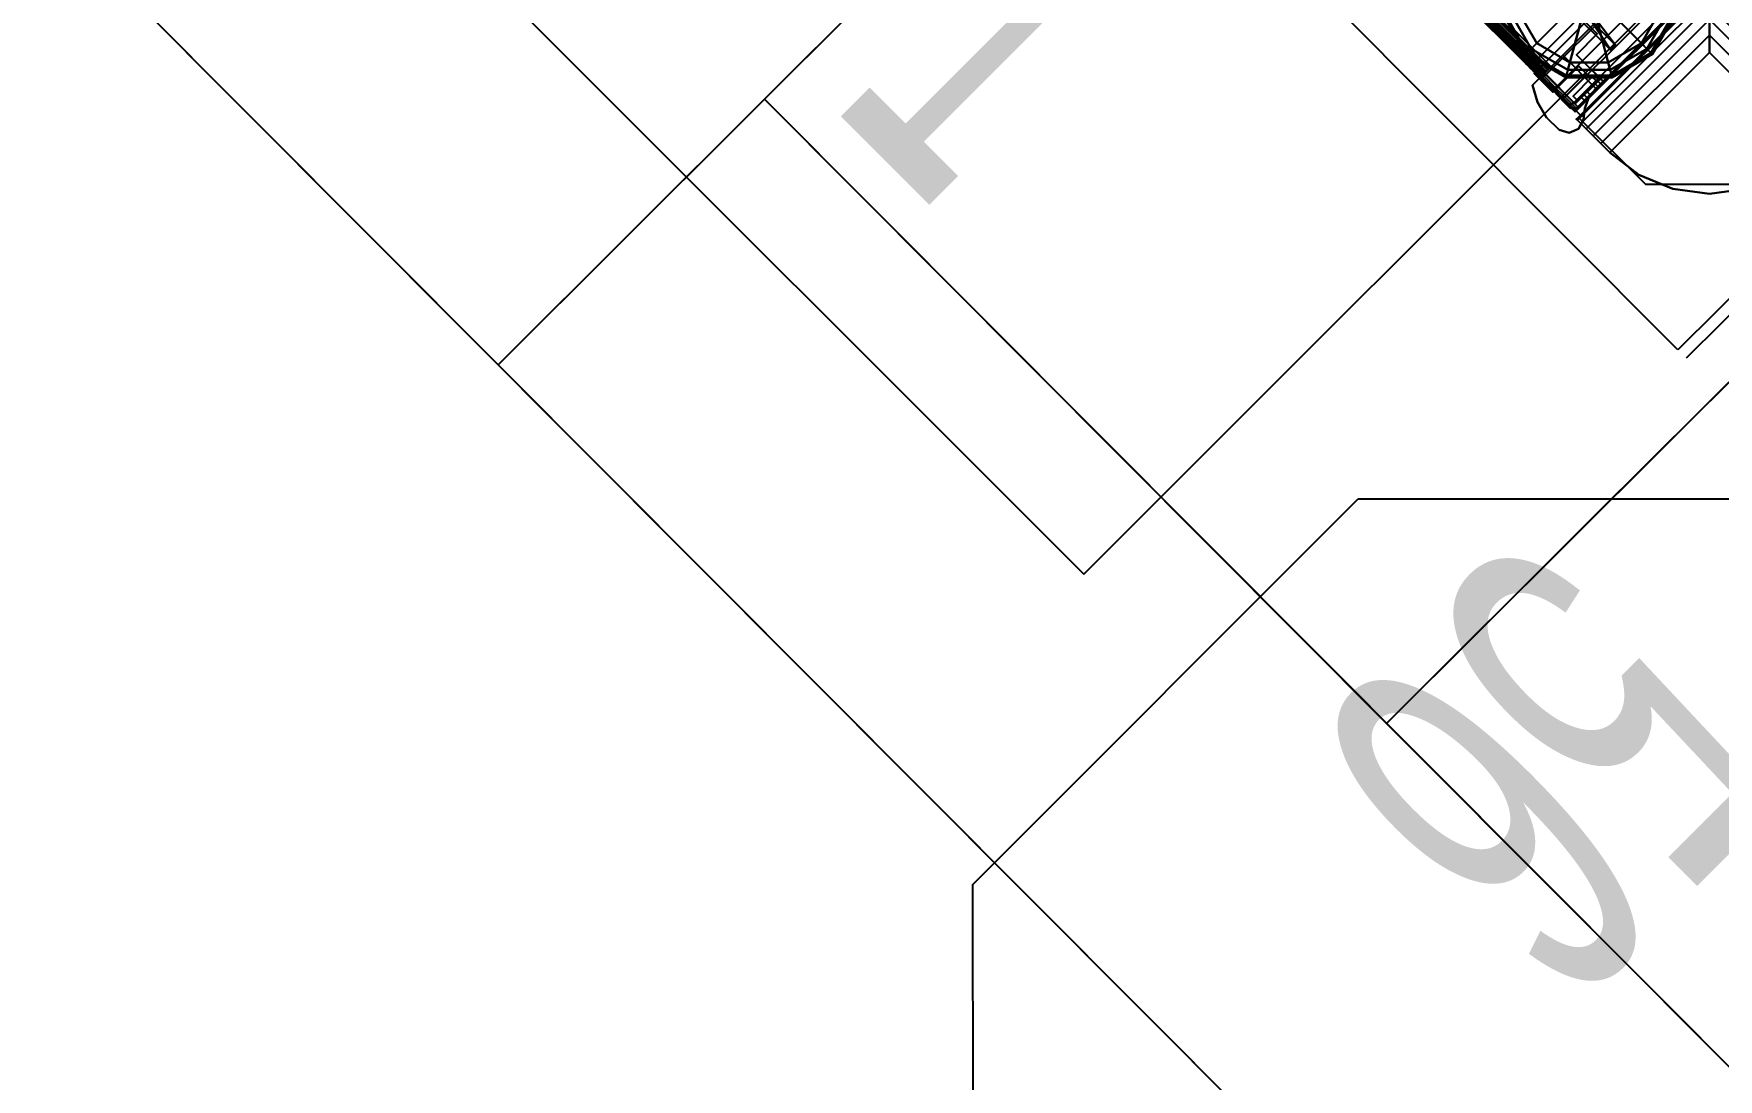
# Model space of a CAD drawing. Extents: x -170 to 1783, y -20 to 1205.
# Drawn here: x -15.57 to 2.36, y 347.12 to 358.24 of the extents above; entities that cross this region are included whole.
import ezdxf

# ---------------------------------------------------------------- set-up
doc = ezdxf.new("R2010")
doc.units = 0
doc.header["$LTSCALE"] = 96
doc.header["$MEASUREMENT"] = 0
for name, color, linetype in [('A-E-COLM_A', 7, 'Continuous'), ('A-FURN-3-PANEL-GLIDE', 7, 'Continuous'), ('A-FURN-3-PANEL-GLIDE-HOUSING', 7, 'Continuous'), ('A-FURN-3-PANEL-RACE', 7, 'Continuous'), ('A-FURN-3-PANEL-SIDE1', 7, 'Continuous'), ('A-FURN-3-PANEL-SIDE2', 7, 'Continuous'), ('A-FURN-3-PANEL-TOPCAP', 7, 'Continuous'), ('A-FURN-3-PANEL-TRIM', 7, 'Continuous'), ('A-FURN-P-PNLS', 7, 'Continuous'), ('A-FURN-P-PNLS-POWR', 7, 'Continuous'), ('A-WALL-BLOW_A', 7, 'Continuous'), ('A-WALL-EXIST_A', 7, 'Continuous'), ('A-WALL-EXT_A', 7, 'Continuous'), ('I-E-WALL_A', 7, 'Continuous'), ('MAIN_ELECTRICAL', 7, 'Continuous'), ('MAIN_PANEL', 7, 'Continuous'), ('MAIN_PANEL_COMP', 7, 'Continuous'), ('SM', 7, 'Continuous'), ('X-BASE-04-EXISTING', 7, 'Continuous'), ('X-BASE-04-EXISTING_A', 7, 'Continuous')]:
    doc.layers.add(name, color=color, linetype=linetype)

# ---------------------------------------------------------------- blocks, each defined once
blk = doc.blocks.new('_BL_0000')
at = {"layer": 'X-BASE-04-EXISTING', "color": 92, "linetype": 'Continuous'}
for p, q in [((-15, 18), (-15, 0)), ((-15, 0), (15, 0)), ((-15, 0), (-15, 0))]:
    blk.add_line(p, q, dxfattribs=at)
blk = doc.blocks.new('EC-EFP-456')
at = {"layer": 'A-FURN-3-PANEL-GLIDE', "color": 20, "linetype": 'Continuous'}
for points in [[(0.08, 1.465, 0.246), (0.061, 1.476, 0.164), (0.409, 1.824, 0.164), (0.42, 1.805, 0.246)], [(0.061, 1.476, 0.164), (0.08, 1.465, 0.082), (0.42, 1.805, 0.082), (0.409, 1.824, 0.164)], [(0.132, 1.435, 0.306), (0.08, 1.465, 0.246), (0.42, 1.805, 0.246), (0.45, 1.753, 0.306)], [(0.08, 1.465, 0.082), (0.132, 1.435, 0.022), (0.45, 1.753, 0.022), (0.42, 1.805, 0.082)], [(0.42, 1.805, 0.246), (0.409, 1.824, 0.164), (0.885, 1.952, 0.164), (0.885, 1.93, 0.246)], [(0.409, 1.824, 0.164), (0.42, 1.805, 0.082), (0.885, 1.93, 0.082), (0.885, 1.952, 0.164)], [(0.45, 1.753, 0.306), (0.42, 1.805, 0.246), (0.885, 1.93, 0.246), (0.885, 1.87, 0.306)], [(0.42, 1.805, 0.082), (0.45, 1.753, 0.022), (0.885, 1.87, 0.022), (0.885, 1.93, 0.082)], [(0.491, 1.682, 0.328), (0.45, 1.753, 0.306), (0.885, 1.87, 0.306), (0.885, 1.788, 0.328)], [(0.45, 1.753, 0.022), (0.491, 1.682), (0.885, 1.788), (0.885, 1.87, 0.022)], [(0.885, 1.93, 0.246), (0.885, 1.952, 0.164), (1.361, 1.824, 0.164), (1.35, 1.805, 0.246)], [(0.885, 1.952, 0.164), (0.885, 1.93, 0.082), (1.35, 1.805, 0.082), (1.361, 1.824, 0.164)], [(0.885, 1.87, 0.306), (0.885, 1.93, 0.246), (1.35, 1.805, 0.246), (1.32, 1.753, 0.306)], [(0.885, 1.93, 0.082), (0.885, 1.87, 0.022), (1.32, 1.753, 0.022), (1.35, 1.805, 0.082)], [(0.885, 1.788, 0.328), (0.885, 1.87, 0.306), (1.32, 1.753, 0.306), (1.279, 1.682, 0.328)], [(0.885, 1.87, 0.022), (0.885, 1.788), (1.279, 1.682), (1.32, 1.753, 0.022)], [(0.203, 1.394, 0.328), (0.132, 1.435, 0.306), (0.45, 1.753, 0.306), (0.491, 1.682, 0.328)], [(0.132, 1.435, 0.022), (0.203, 1.394), (0.491, 1.682), (0.45, 1.753, 0.022)], [(0.71, 1.101, 0.328), (0.203, 1.394, 0.328), (0.491, 1.682, 0.328), (0.784, 1.175, 0.328)], [(0.784, 1.175, 0.328), (0.491, 1.682, 0.328), (0.885, 1.788, 0.328), (0.885, 1.203, 0.328)], [(0.885, 1.203, 0.328), (0.885, 1.788, 0.328), (1.279, 1.682, 0.328), (0.986, 1.175, 0.328)], [(-0.045, 1, 0.246), (-0.067, 1, 0.164), (0.061, 1.476, 0.164), (0.08, 1.465, 0.246)], [(-0.067, 1, 0.164), (-0.045, 1, 0.082), (0.08, 1.465, 0.082), (0.061, 1.476, 0.164)], [(0.015, 1, 0.306), (-0.045, 1, 0.246), (0.08, 1.465, 0.246), (0.132, 1.435, 0.306)], [(-0.045, 1, 0.082), (0.015, 1, 0.022), (0.132, 1.435, 0.022), (0.08, 1.465, 0.082)], [(0.097, 1, 0.328), (0.015, 1, 0.306), (0.132, 1.435, 0.306), (0.203, 1.394, 0.328)], [(0.015, 1, 0.022), (0.097, 1), (0.203, 1.394), (0.132, 1.435, 0.022)], [(0.682, 1, 0.328), (0.097, 1, 0.328), (0.203, 1.394, 0.328), (0.71, 1.101, 0.328)], [(0.08, 0.535, 0.246), (0.061, 0.524, 0.164), (-0.067, 1, 0.164), (-0.045, 1, 0.246)], [(0.061, 0.524, 0.164), (0.08, 0.535, 0.082), (-0.045, 1, 0.082), (-0.067, 1, 0.164)], [(0.132, 0.565, 0.306), (0.08, 0.535, 0.246), (-0.045, 1, 0.246), (0.015, 1, 0.306)], [(0.08, 0.535, 0.082), (0.132, 0.565, 0.022), (0.015, 1, 0.022), (-0.045, 1, 0.082)], [(0.203, 0.606, 0.328), (0.132, 0.565, 0.306), (0.015, 1, 0.306), (0.097, 1, 0.328)], [(0.132, 0.565, 0.022), (0.203, 0.606), (0.097, 1), (0.015, 1, 0.022)], [(0.71, 0.899, 0.328), (0.203, 0.606, 0.328), (0.097, 1, 0.328), (0.682, 1, 0.328)]]:
    blk.add_3dface(points, dxfattribs=at)
at = {"layer": 'A-FURN-3-PANEL-GLIDE', "color": 20, "linetype": 'Continuous', "invisible_edges": 12}
for points in [[(0.885, 1), (0.491, 1.682), (0.203, 1.394)], [(0.885, 1), (0.885, 1.788), (0.491, 1.682)], [(0.885, 1), (1.279, 1.682), (0.885, 1.788)], [(0.885, 1), (0.203, 1.394), (0.097, 1)], [(0.885, 1), (0.097, 1), (0.203, 0.606)]]:
    blk.add_3dface(points, dxfattribs=at)
at = {"layer": 'A-FURN-3-PANEL-GLIDE-HOUSING', "color": 40, "linetype": 'Continuous'}
for points in [[(0.685, 1.2, 2.245), (0.885, 1.283, 3.575), (0.28, 1.283, 3.575), (0.28, 1.283, 3.387)], [(0.28, 1.21, 3.575), (0.28, 1.21, 3.387), (0.28, 1.283, 3.387), (0.28, 1.283, 3.575)], [(0.28, 1.283, 3.387), (0.28, 1.21, 3.387), (0.737, 1.148, 2.245), (0.685, 1.2, 2.245)], [(0.28, 1.21, 3.387), (0.28, 1.21, 3.575), (0.885, 1.21, 3.575), (0.737, 1.148, 2.245)]]:
    blk.add_3dface(points, dxfattribs=at)
at = {"layer": 'A-FURN-3-PANEL-GLIDE-HOUSING', "color": 40, "linetype": 'Continuous', "invisible_edges": 4}
blk.add_3dface([(0.28, 1.21, 3.575), (0.28, 1.283, 3.575), (0.885, 1.283, 3.575), (0.885, 1.21, 3.575)], dxfattribs=at)
at = {"layer": 'A-FURN-3-PANEL-RACE', "color": 40, "linetype": 'Continuous'}
for points, invisible_edges in [([(0.08, 2.013, 3.515), (0.08, 2.013, 0.396), (47.92, 2.013, 0.396), (47.92, 2.013, 3.515)], 8), ([(0.08, 1.858, 3.195), (0.08, 1.858, 1.499), (0.08, 2.013, 0.396), (0.08, 2.013, 3.515)], 10), ([(0.5, 1.575, 0.396), (47.5, 1.575, 0.396), (0.08, 2.013, 0.396), (0.08, 1.575, 0.396)], 3), ([(47.5, 1.575, 0.396), (47.92, 1.575, 0.396), (47.92, 2.013, 0.396), (0.08, 2.013, 0.396)], 8), ([(0.08, 1.818, 1.499), (0.08, 1.575, 0.396), (0.08, 2.013, 0.396), (0.08, 1.858, 1.499)], 5), ([(0.08, 1.575, 3.245), (0.08, 1.858, 3.195), (0.08, 2.013, 3.515), (0.08, 1.575, 3.515)], 2), ([(0.14, 1.575, 3.515), (0.08, 1.575, 3.515), (0.08, 2.013, 3.515), (0.14, 1.953, 3.515)], 4), ([(0.14, 1.953, 3.515), (0.08, 2.013, 3.515), (0.6, 2.013, 3.515), (0.6, 1.953, 3.515)], 1), ([(0.6, 2.013, 4.085), (0.6, 2.013, 3.515), (47.4, 2.013, 3.515), (47.4, 2.013, 4.085)], 2), ([(0.6, 1.953, 3.515), (0.6, 2.013, 3.515), (0.6, 2.013, 4.085), (0.6, 1.953, 4.085)], 4), ([(0.6, 1.949, 4.109), (0.6, 1.953, 4.085), (0.6, 2.013, 4.085), (0.6, 2.007, 4.125)], 10), ([(0.6, 1.94, 4.132), (0.6, 1.949, 4.109), (0.6, 2.007, 4.125), (0.6, 1.992, 4.162)], 10), ([(0.6, 1.925, 4.152), (0.6, 1.94, 4.132), (0.6, 1.992, 4.162), (0.6, 1.967, 4.194)], 10), ([(0.08, 1.614, 1.789), (0.08, 1.575, 1.789), (0.08, 1.575, 0.396), (0.08, 1.818, 1.499)], 4), ([(47.86, 1.953, 0.456), (0.14, 1.953, 0.456), (0.14, 1.953, 3.515), (47.86, 1.953, 3.515)], 4), ([(0.14, 1.953, 0.456), (0.14, 1.858, 1.499), (0.14, 1.858, 3.195), (0.14, 1.953, 3.515)], 5), ([(0.5, 1.575, 0.456), (0.14, 1.575, 0.456), (0.14, 1.953, 0.456), (47.5, 1.575, 0.456)], 12), ([(47.5, 1.575, 0.456), (0.14, 1.953, 0.456), (47.86, 1.953, 0.456), (47.86, 1.575, 0.456)], 1), ([(0.14, 1.575, 0.456), (0.14, 1.818, 1.499), (0.14, 1.858, 1.499), (0.14, 1.953, 0.456)], 5), ([(0.14, 1.858, 3.195), (0.14, 1.575, 3.245), (0.14, 1.575, 3.515), (0.14, 1.953, 3.515)], 8), ([(0.14, 1.575, 1.789), (0.14, 1.614, 1.789), (0.14, 1.818, 1.499), (0.14, 1.575, 0.456)], 4), ([(0.6, 1.905, 4.167), (0.6, 1.925, 4.152), (0.6, 1.967, 4.194), (0.6, 1.935, 4.219)], 10), ([(47.4, 1.953, 3.515), (0.6, 1.953, 3.515), (0.6, 1.953, 4.085), (47.4, 1.953, 4.085)], 1), ([(0.6, 1.882, 4.176), (0.6, 1.905, 4.167), (0.6, 1.935, 4.219), (0.6, 1.898, 4.234)], 10), ([(0.6, 1.858, 4.18), (0.6, 1.882, 4.176), (0.6, 1.898, 4.234), (0.6, 1.858, 4.24)], 2), ([(0.08, 1.575, 0.396), (0.08, 1.575, 1.789), (0.14, 1.575, 1.789), (0.14, 1.575, 0.456)], 8), ([(0.5, 1.575, 0.396), (0.08, 1.575, 0.396), (0.14, 1.575, 0.456), (0.5, 1.575, 0.456)], 2), ([(2.098, 1.263, 0.396), (45.902, 1.263, 0.396), (0.5, 1.575, 0.396), (0.5, 1.263, 0.396)], 3), ([(47.5, 1.263, 0.396), (47.5, 1.575, 0.396), (0.5, 1.575, 0.396), (45.902, 1.263, 0.396)], 6), ([(2.098, 1.263, 0.456), (0.5, 1.263, 0.456), (0.5, 1.575, 0.456), (45.902, 1.263, 0.456)], 12), ([(47.5, 1.263, 0.456), (45.902, 1.263, 0.456), (0.5, 1.575, 0.456), (47.5, 1.575, 0.456)], 6)]:
    blk.add_3dface(points, dxfattribs=dict(at, invisible_edges=invisible_edges))
for points in [[(0.6, 2.007, 4.125), (0.6, 2.013, 4.085), (47.4, 2.013, 4.085), (47.4, 2.007, 4.125)], [(0.6, 1.992, 4.162), (0.6, 2.007, 4.125), (47.4, 2.007, 4.125), (47.4, 1.992, 4.162)], [(0.6, 1.967, 4.194), (0.6, 1.992, 4.162), (47.4, 1.992, 4.162), (47.4, 1.967, 4.194)], [(0.14, 1.858, 1.499), (0.08, 1.858, 1.499), (0.08, 1.858, 3.195), (0.14, 1.858, 3.195)], [(0.08, 1.818, 1.499), (0.08, 1.858, 1.499), (0.14, 1.858, 1.499), (0.14, 1.818, 1.499)], [(0.14, 1.858, 3.195), (0.08, 1.858, 3.195), (0.08, 1.575, 3.245), (0.14, 1.575, 3.245)], [(0.08, 1.614, 1.789), (0.08, 1.818, 1.499), (0.14, 1.818, 1.499), (0.14, 1.614, 1.789)], [(0.6, 1.935, 4.219), (0.6, 1.967, 4.194), (47.4, 1.967, 4.194), (47.4, 1.935, 4.219)], [(47.4, 1.949, 4.109), (47.4, 1.953, 4.085), (0.6, 1.953, 4.085), (0.6, 1.949, 4.109)], [(47.4, 1.94, 4.132), (47.4, 1.949, 4.109), (0.6, 1.949, 4.109), (0.6, 1.94, 4.132)], [(47.4, 1.925, 4.152), (47.4, 1.94, 4.132), (0.6, 1.94, 4.132), (0.6, 1.925, 4.152)], [(0.6, 1.898, 4.234), (0.6, 1.935, 4.219), (47.4, 1.935, 4.219), (47.4, 1.898, 4.234)], [(47.4, 1.905, 4.167), (47.4, 1.925, 4.152), (0.6, 1.925, 4.152), (0.6, 1.905, 4.167)], [(47.4, 1.882, 4.176), (47.4, 1.905, 4.167), (0.6, 1.905, 4.167), (0.6, 1.882, 4.176)], [(0.6, 1.858, 4.24), (0.6, 1.898, 4.234), (47.4, 1.898, 4.234), (47.4, 1.858, 4.24)], [(47.4, 1.858, 4.18), (47.4, 1.882, 4.176), (0.6, 1.882, 4.176), (0.6, 1.858, 4.18)], [(0.6, 1.858, 4.18), (0.6, 1.858, 4.24), (47.4, 1.858, 4.24), (47.4, 1.858, 4.18)], [(0.08, 1.575, 1.789), (0.08, 1.614, 1.789), (0.14, 1.614, 1.789), (0.14, 1.575, 1.789)], [(0.14, 1.575, 3.245), (0.08, 1.575, 3.245), (0.08, 1.575, 3.515), (0.14, 1.575, 3.515)], [(0.5, 1.263, 0.396), (0.5, 1.575, 0.396), (0.5, 1.575, 0.456), (0.5, 1.263, 0.456)], [(0.5, 1.263, 0.456), (2.098, 1.263, 0.456), (2.098, 1.263, 0.396), (0.5, 1.263, 0.396)]]:
    blk.add_3dface(points, dxfattribs=at)
at = {"layer": 'A-FURN-3-PANEL-SIDE1', "color": 7, "linetype": 'Continuous'}
for points in [[(47.322, 1.955, 55.74), (47.323, 0.045, 55.74), (0.678, 0.045, 55.74), (0.678, 1.955, 55.74)], [(0.678, 0.045, 4.24), (0.678, 1.955, 4.24), (0.678, 1.955, 55.74), (0.678, 0.045, 55.74)], [(47.322, 0.045, 4.24), (47.322, 1.955, 4.24), (0.678, 1.955, 4.24), (0.678, 0.045, 4.24)]]:
    blk.add_3dface(points, dxfattribs=at)
at = {"layer": 'A-FURN-3-PANEL-SIDE2', "color": 7, "linetype": 'Continuous'}
blk.add_3dface([(0.678, 1.955, 55.74), (0.678, 1.955, 4.24), (47.322, 1.955, 4.24), (47.322, 1.955, 55.74)], dxfattribs=at)
at = {"layer": 'A-FURN-3-PANEL-TOPCAP', "color": 60, "linetype": 'Continuous'}
for points in [[(0.096, 1.956, 55.818), (0.08, 1.956, 55.635), (0.096, 1.973, 55.635), (0.101, 1.98, 55.815)], [(0.101, 1.98, 55.815), (0.096, 1.973, 55.635), (0.113, 1.989, 55.635), (0.114, 2.001, 55.81)], [(0.159, 1.956, 55.99), (0.096, 1.956, 55.818), (0.101, 1.98, 55.815), (0.164, 1.98, 55.986)], [(0.164, 1.98, 55.986), (0.101, 1.98, 55.815), (0.114, 2.001, 55.81), (0.177, 2.001, 55.977)], [(0.114, 2.001, 55.81), (0.113, 1.989, 55.635), (0.128, 2.005, 55.635), (0.134, 2.015, 55.805)], [(0.177, 2.001, 55.977), (0.114, 2.001, 55.81), (0.134, 2.015, 55.805), (0.196, 2.015, 55.966)], [(0.134, 2.015, 55.805), (0.128, 2.005, 55.635), (0.144, 2.02, 55.635), (0.158, 2.02, 55.801)], [(0.196, 2.015, 55.966), (0.134, 2.015, 55.805), (0.158, 2.02, 55.801), (0.215, 2.02, 55.958)], [(0.267, 1.956, 56.138), (0.159, 1.956, 55.99), (0.164, 1.98, 55.986), (0.271, 1.98, 56.134)], [(0.271, 1.98, 56.134), (0.164, 1.98, 55.986), (0.177, 2.001, 55.977), (0.283, 2.001, 56.122)], [(0.283, 2.001, 56.122), (0.177, 2.001, 55.977), (0.196, 2.015, 55.966), (0.298, 2.015, 56.107)], [(0.298, 2.015, 56.107), (0.196, 2.015, 55.966), (0.215, 2.02, 55.958), (0.312, 2.02, 56.093)], [(0.41, 1.956, 56.253), (0.267, 1.956, 56.138), (0.271, 1.98, 56.134), (0.414, 1.98, 56.248)], [(0.414, 1.98, 56.248), (0.271, 1.98, 56.134), (0.283, 2.001, 56.122), (0.422, 2.001, 56.235)], [(0.422, 2.001, 56.235), (0.283, 2.001, 56.122), (0.298, 2.015, 56.107), (0.433, 2.015, 56.217)], [(0.433, 2.015, 56.217), (0.298, 2.015, 56.107), (0.312, 2.02, 56.093), (0.442, 2.02, 56.197)], [(0.578, 1.956, 56.325), (0.41, 1.956, 56.253), (0.414, 1.98, 56.248), (0.581, 1.98, 56.32)], [(0.581, 1.98, 56.32), (0.414, 1.98, 56.248), (0.422, 2.001, 56.235), (0.586, 2.001, 56.307)], [(0.586, 2.001, 56.307), (0.422, 2.001, 56.235), (0.433, 2.015, 56.217), (0.591, 2.015, 56.286)], [(0.591, 2.015, 56.286), (0.433, 2.015, 56.217), (0.442, 2.02, 56.197), (0.595, 2.02, 56.263)], [(0.76, 1.956, 56.35), (0.578, 1.956, 56.325), (0.581, 1.98, 56.32), (0.76, 1.98, 56.345)], [(0.76, 1.98, 56.345), (0.581, 1.98, 56.32), (0.586, 2.001, 56.307), (0.76, 2.001, 56.331)], [(0.76, 2.001, 56.331), (0.586, 2.001, 56.307), (0.591, 2.015, 56.286), (0.76, 2.015, 56.31)], [(0.76, 2.015, 56.31), (0.591, 2.015, 56.286), (0.595, 2.02, 56.263), (0.76, 2.02, 56.286)], [(0.71, 1.986, 55.635), (0.676, 2.02, 55.635), (0.676, 1.955, 55.635), (0.71, 1.955, 55.635)], [(0.714, 1.955, 55.662), (0.714, 1.986, 55.662), (0.71, 1.986, 55.635), (0.71, 1.955, 55.635)], [(0.724, 1.955, 55.688), (0.724, 1.986, 55.688), (0.714, 1.986, 55.662), (0.714, 1.955, 55.662)], [(0.741, 1.955, 55.709), (0.741, 1.986, 55.709), (0.724, 1.986, 55.688), (0.724, 1.955, 55.688)], [(0.762, 1.955, 55.726), (0.762, 1.986, 55.726), (0.741, 1.986, 55.709), (0.741, 1.955, 55.709)], [(47.24, 2.02, 56.286), (47.24, 2.015, 56.31), (0.76, 2.015, 56.31), (0.76, 2.02, 56.286)], [(47.24, 2.015, 56.31), (47.24, 2.001, 56.331), (0.76, 2.001, 56.331), (0.76, 2.015, 56.31)], [(47.24, 2.001, 56.331), (47.24, 1.98, 56.345), (0.76, 1.98, 56.345), (0.76, 2.001, 56.331)], [(47.24, 1.98, 56.345), (47.24, 1.956, 56.35), (0.76, 1.956, 56.35), (0.76, 1.98, 56.345)], [(0.788, 1.955, 55.736), (0.788, 1.986, 55.736), (0.762, 1.986, 55.726), (0.762, 1.955, 55.726)], [(0.815, 1.955, 55.74), (0.815, 1.986, 55.74), (0.788, 1.986, 55.736), (0.788, 1.955, 55.736)], [(47.185, 1.955, 55.74), (47.185, 1.986, 55.74), (0.815, 1.986, 55.74), (0.815, 1.955, 55.74)], [(0.096, 0.044, 55.818), (0.08, 0.044, 55.635), (0.08, 1.956, 55.635), (0.096, 1.956, 55.818)], [(0.159, 0.044, 55.99), (0.096, 0.044, 55.818), (0.096, 1.956, 55.818), (0.159, 1.956, 55.99)], [(0.267, 0.044, 56.138), (0.159, 0.044, 55.99), (0.159, 1.956, 55.99), (0.267, 1.956, 56.138)], [(0.41, 0.044, 56.253), (0.267, 0.044, 56.138), (0.267, 1.956, 56.138), (0.41, 1.956, 56.253)], [(0.578, 0.044, 56.325), (0.41, 0.044, 56.253), (0.41, 1.956, 56.253), (0.578, 1.956, 56.325)], [(0.76, 0.044, 56.35), (0.578, 0.044, 56.325), (0.578, 1.956, 56.325), (0.76, 1.956, 56.35)], [(0.76, 0.044, 56.35), (0.76, 1.956, 56.35), (47.24, 1.956, 56.35), (47.24, 0.044, 56.35)]]:
    blk.add_3dface(points, dxfattribs=at)
for points, invisible_edges in [([(0.096, 1.973, 55.635), (0.08, 1.956, 55.635), (0.08, 0.044, 55.635), (0.096, 0.027, 55.635)], 8), ([(0.096, 0.027, 55.635), (0.113, 0.011, 55.635), (0.113, 1.989, 55.635), (0.096, 1.973, 55.635)], 10), ([(0.128, 2.005, 55.635), (0.113, 1.989, 55.635), (0.113, 0.011, 55.635), (0.128, -0.005, 55.635)], 10), ([(0.128, -0.005, 55.635), (0.144, -0.02, 55.635), (0.144, 2.02, 55.635), (0.128, 2.005, 55.635)], 10), ([(0.144, 2.02, 55.635), (0.269, 2.02, 55.635), (0.278, 2.02, 55.769), (0.158, 2.02, 55.801)], 4), ([(0.144, -0.02, 55.635), (0.269, -0.02, 55.635), (0.269, 2.02, 55.635), (0.144, 2.02, 55.635)], 10), ([(0.158, 2.02, 55.801), (0.278, 2.02, 55.769), (0.323, 2.02, 55.895), (0.215, 2.02, 55.958)], 5), ([(0.215, 2.02, 55.958), (0.323, 2.02, 55.895), (0.4, 2.02, 56.004), (0.312, 2.02, 56.093)], 5), ([(0.269, 2.02, 55.635), (0.289, 2, 55.635), (0.298, 2, 55.764), (0.278, 2.02, 55.769)], 4), ([(0.289, 2, 55.635), (0.269, 2.02, 55.635), (0.269, -0.02, 55.635), (0.289, 0, 55.635)], 10), ([(0.278, 2.02, 55.769), (0.298, 2, 55.764), (0.341, 2, 55.885), (0.323, 2.02, 55.895)], 5), ([(0.289, 2, 55.635), (0.374, 2, 55.635), (0.38, 2, 55.741), (0.298, 2, 55.764)], 4), ([(0.289, 0, 55.635), (0.374, 0, 55.635), (0.374, 2, 55.635), (0.289, 2, 55.635)], 10), ([(0.298, 2, 55.764), (0.38, 2, 55.741), (0.414, 2, 55.842), (0.341, 2, 55.885)], 5), ([(0.312, 2.02, 56.093), (0.4, 2.02, 56.004), (0.504, 2.02, 56.089), (0.442, 2.02, 56.197)], 5), ([(0.323, 2.02, 55.895), (0.341, 2, 55.885), (0.415, 2, 55.99), (0.4, 2.02, 56.004)], 5), ([(0.341, 2, 55.885), (0.414, 2, 55.842), (0.475, 2, 55.93), (0.415, 2, 55.99)], 5), ([(0.374, 2, 55.635), (0.394, 2.02, 55.635), (0.399, 2.02, 55.736), (0.38, 2, 55.741)], 4), ([(0.394, 2.02, 55.635), (0.374, 2, 55.635), (0.374, 0, 55.635), (0.394, -0.02, 55.635)], 10), ([(0.38, 2, 55.741), (0.399, 2.02, 55.736), (0.431, 2.02, 55.832), (0.414, 2, 55.842)], 5), ([(0.681, 2.02, 55.671), (0.399, 2.02, 55.736), (0.394, 2.02, 55.635), (0.676, 2.02, 55.635)], 1), ([(0.676, 2.02, 55.635), (0.394, 2.02, 55.635), (0.394, -0.02, 55.635), (0.676, -0.02, 55.635)], 10), ([(0.695, 2.02, 55.705), (0.431, 2.02, 55.832), (0.399, 2.02, 55.736), (0.681, 2.02, 55.671)], 5), ([(0.4, 2.02, 56.004), (0.415, 2, 55.99), (0.514, 2, 56.072), (0.504, 2.02, 56.089)], 5), ([(0.414, 2, 55.842), (0.431, 2.02, 55.832), (0.489, 2.02, 55.916), (0.475, 2, 55.93)], 5), ([(0.415, 2, 55.99), (0.475, 2, 55.93), (0.557, 2, 55.998), (0.514, 2, 56.072)], 5), ([(0.431, 2.02, 55.832), (0.695, 2.02, 55.705), (0.717, 2.02, 55.733), (0.489, 2.02, 55.916)], 5), ([(0.442, 2.02, 56.197), (0.504, 2.02, 56.089), (0.627, 2.02, 56.143), (0.595, 2.02, 56.263)], 5), ([(0.475, 2, 55.93), (0.489, 2.02, 55.916), (0.567, 2.02, 55.981), (0.557, 2, 55.998)], 5), ([(0.745, 2.02, 55.755), (0.567, 2.02, 55.981), (0.489, 2.02, 55.916), (0.717, 2.02, 55.733)], 5), ([(0.504, 2.02, 56.089), (0.514, 2, 56.072), (0.632, 2, 56.123), (0.627, 2.02, 56.143)], 5), ([(0.514, 2, 56.072), (0.557, 2, 55.998), (0.654, 2, 56.041), (0.632, 2, 56.123)], 5), ([(0.557, 2, 55.998), (0.567, 2.02, 55.981), (0.66, 2.02, 56.022), (0.654, 2, 56.041)], 5), ([(0.567, 2.02, 55.981), (0.745, 2.02, 55.755), (0.779, 2.02, 55.769), (0.66, 2.02, 56.022)], 5), ([(0.595, 2.02, 56.263), (0.627, 2.02, 56.143), (0.76, 2.02, 56.161), (0.76, 2.02, 56.286)], 5), ([(0.627, 2.02, 56.143), (0.632, 2, 56.123), (0.76, 2, 56.141), (0.76, 2.02, 56.161)], 5), ([(0.632, 2, 56.123), (0.654, 2, 56.041), (0.76, 2, 56.056), (0.76, 2, 56.141)], 5), ([(0.654, 2, 56.041), (0.66, 2.02, 56.022), (0.76, 2.02, 56.036), (0.76, 2, 56.056)], 5), ([(0.815, 2.02, 55.774), (0.76, 2.02, 56.036), (0.66, 2.02, 56.022), (0.779, 2.02, 55.769)], 5), ([(0.676, 2.02, 55.635), (0.71, 1.986, 55.635), (0.714, 1.986, 55.662), (0.681, 2.02, 55.671)], 4), ([(0.681, 2.02, 55.671), (0.714, 1.986, 55.662), (0.724, 1.986, 55.688), (0.695, 2.02, 55.705)], 5), ([(0.695, 2.02, 55.705), (0.724, 1.986, 55.688), (0.741, 1.986, 55.709), (0.717, 2.02, 55.733)], 5), ([(0.717, 2.02, 55.733), (0.741, 1.986, 55.709), (0.762, 1.986, 55.726), (0.745, 2.02, 55.755)], 5), ([(0.745, 2.02, 55.755), (0.762, 1.986, 55.726), (0.788, 1.986, 55.736), (0.779, 2.02, 55.769)], 5), ([(0.76, 2.02, 56.286), (0.76, 2.02, 56.161), (47.24, 2.02, 56.161), (47.24, 2.02, 56.286)], 5), ([(47.24, 2, 56.141), (47.24, 2.02, 56.161), (0.76, 2.02, 56.161), (0.76, 2, 56.141)], 5), ([(47.24, 2.02, 56.036), (47.24, 2, 56.056), (0.76, 2, 56.056), (0.76, 2.02, 56.036)], 5), ([(0.76, 2.02, 56.036), (0.815, 2.02, 55.774), (47.185, 2.02, 55.774), (47.24, 2.02, 56.036)], 5), ([(0.76, 2, 56.141), (0.76, 2, 56.056), (47.24, 2, 56.056), (47.24, 2, 56.141)], 5), ([(0.779, 2.02, 55.769), (0.788, 1.986, 55.736), (0.815, 1.986, 55.74), (0.815, 2.02, 55.774)], 5), ([(47.185, 2.02, 55.774), (0.815, 2.02, 55.774), (0.815, 1.986, 55.74), (47.185, 1.986, 55.74)], 10)]:
    blk.add_3dface(points, dxfattribs=dict(at, invisible_edges=invisible_edges))
at = {"layer": 'A-FURN-3-PANEL-TRIM', "color": 60, "linetype": 'Continuous'}
for points, invisible_edges in [([(-0.074, 2.116, 3.801), (0.6, 2.135, 3.801), (0.065, 2.269, 3.801), (-0.032, 2.218, 3.801)], 3), ([(-0.074, 2.116, 4.013), (-0.032, 2.218, 4.013), (0.065, 2.269, 4.013), (0.6, 2.135, 4.013)], 12), ([(0.065, 2.269, 3.801), (0.6, 2.135, 3.801), (0.435, 2.225, 3.801), (0.253, 2.271, 3.801)], 1), ([(0.065, 2.269, 4.013), (0.253, 2.271, 4.013), (0.435, 2.225, 4.013), (0.6, 2.135, 4.013)], 8), ([(0.036, 1.915, 3.801), (0.6, 2.135, 3.801), (-0.074, 2.116, 3.801), (-0.04, 2.011, 3.801)], 3), ([(0.036, 1.915, 4.013), (-0.04, 2.011, 4.013), (-0.074, 2.116, 4.013), (0.6, 2.135, 4.013)], 12), ([(0.1, 1.681, 3.801), (0.6, 2.135, 3.801), (0.036, 1.915, 3.801), (0.084, 1.803, 3.801)], 3), ([(0.1, 1.681, 4.013), (0.084, 1.803, 4.013), (0.036, 1.915, 4.013), (0.6, 2.135, 4.013)], 12), ([(0.08, 1.774, 55.635), (0.08, 1.956, 55.635), (0.146, 2.023, 55.635), (0.146, 1.774, 55.635)], 4), ([(0.1, 1.681, 3.801), (0.6, 1.681, 3.801), (0.6, 2.135, 3.801)], 12), ([(0.6, 2.135, 4.013), (0.6, 1.681, 4.013), (0.1, 1.681, 4.013)], 12), ([(0.215, 1.911, 55.635), (0.146, 1.911, 55.635), (0.146, 2.023, 55.635), (0.27, 2.023, 55.635)], 10), ([(0.395, 2.033, 55.635), (0.678, 2.033, 55.635), (0.678, -0.033, 55.635), (0.395, -0.033, 55.635)], 8), ([(0.146, 0.347, 55.635), (0.08, 0.347, 55.635), (0.08, 1.653, 55.635), (0.146, 1.653, 55.635)], 8), ([(0.6, -0.135, 3.575), (0.6, 1.681, 3.575), (0.1, 1.681, 3.575), (0.1, 0.319, 3.575)], 10), ([(0.6, -0.135, 4.24), (0.1, 0.319, 4.24), (0.1, 1.681, 4.24), (0.6, 1.681, 4.24)], 5), ([(0.146, 1.622, 55.635), (0.215, 1.622, 55.635), (0.215, 0.378, 55.635), (0.146, 0.378, 55.635)], 10), ([(0.27, 1.643, 55.635), (0.395, 1.643, 55.635), (0.395, 0.357, 55.635), (0.27, 0.357, 55.635)], 10)]:
    blk.add_3dface(points, dxfattribs=dict(at, invisible_edges=invisible_edges))
for points in [[(-0.074, 2.116, 3.801), (-0.032, 2.218, 3.801), (-0.032, 2.218, 4.013), (-0.074, 2.116, 4.013)], [(-0.032, 2.218, 3.801), (0.065, 2.269, 3.801), (0.065, 2.269, 4.013), (-0.032, 2.218, 4.013)], [(0.065, 2.269, 3.801), (0.253, 2.271, 3.801), (0.253, 2.271, 4.013), (0.065, 2.269, 4.013)], [(0.253, 2.271, 3.801), (0.435, 2.225, 3.801), (0.435, 2.225, 4.013), (0.253, 2.271, 4.013)], [(0.435, 2.225, 3.801), (0.6, 2.135, 3.801), (0.6, 2.135, 4.013), (0.435, 2.225, 4.013)], [(-0.04, 2.011, 3.801), (-0.074, 2.116, 3.801), (-0.074, 2.116, 4.013), (-0.04, 2.011, 4.013)], [(0.036, 1.915, 3.801), (-0.04, 2.011, 3.801), (-0.04, 2.011, 4.013), (0.036, 1.915, 4.013)], [(0.146, 2.023, 4.24), (0.146, 2.023, 55.635), (0.08, 1.956, 55.635), (0.08, 1.956, 4.24)], [(0.146, 2.023, 4.24), (0.27, 2.023, 4.24), (0.27, 2.023, 55.635), (0.146, 2.023, 55.635)], [(0.27, 2.023, 55.635), (0.27, 2.023, 4.24), (0.27, 1.643, 4.24), (0.27, 1.643, 55.635)], [(0.395, 2.033, 4.24), (0.678, 2.033, 4.24), (0.678, 2.033, 55.635), (0.395, 2.033, 55.635)], [(0.395, 1.643, 55.635), (0.395, 1.643, 4.24), (0.395, 2.033, 4.24), (0.395, 2.033, 55.635)], [(0.6, 2.135, 3.801), (0.6, 1.681, 3.801), (0.6, 1.681, 4.013), (0.6, 2.135, 4.013)], [(0.678, 2.033, 4.24), (0.678, 1.955, 4.24), (0.678, 1.955, 55.635), (0.678, 2.033, 55.635)], [(0.084, 1.803, 3.801), (0.036, 1.915, 3.801), (0.036, 1.915, 4.013), (0.084, 1.803, 4.013)], [(0.08, 1.774, 55.635), (0.08, 1.774, 4.24), (0.08, 1.956, 4.24), (0.08, 1.956, 55.635)], [(0.1, 1.681, 3.801), (0.084, 1.803, 3.801), (0.084, 1.803, 4.013), (0.1, 1.681, 4.013)], [(0.215, 1.911, 4.24), (0.146, 1.911, 4.24), (0.146, 1.911, 55.635), (0.215, 1.911, 55.635)], [(0.146, 1.911, 55.635), (0.146, 1.911, 4.24), (0.146, 1.774, 4.24), (0.146, 1.774, 55.635)], [(0.215, 1.622, 55.635), (0.215, 1.622, 4.24), (0.215, 1.911, 4.24), (0.215, 1.911, 55.635)], [(0.146, 1.774, 4.24), (0.08, 1.774, 4.24), (0.08, 1.774, 55.635), (0.146, 1.774, 55.635)], [(0.08, 1.653, 4.24), (0.146, 1.653, 4.24), (0.146, 1.653, 55.635), (0.08, 1.653, 55.635)], [(0.08, 0.347, 55.635), (0.08, 0.347, 4.24), (0.08, 1.653, 4.24), (0.08, 1.653, 55.635)], [(0.1, 0.319, 4.24), (0.1, 0.319, 3.575), (0.1, 1.681, 3.575), (0.1, 1.681, 4.24)], [(0.1, 1.681, 4.24), (0.1, 1.681, 4.013), (0.6, 1.681, 4.013), (0.6, 1.681, 4.24)], [(0.6, 1.681, 3.801), (0.1, 1.681, 3.801), (0.1, 1.681, 3.575), (0.6, 1.681, 3.575)], [(0.146, 1.653, 55.635), (0.146, 1.653, 4.24), (0.146, 1.622, 4.24), (0.146, 1.622, 55.635)], [(0.146, 1.622, 4.24), (0.215, 1.622, 4.24), (0.215, 1.622, 55.635), (0.146, 1.622, 55.635)], [(0.27, 1.643, 4.24), (0.395, 1.643, 4.24), (0.395, 1.643, 55.635), (0.27, 1.643, 55.635)], [(0.6, 1.681, 3.575), (0.6, -0.135, 3.575), (0.6, -0.135, 4.24), (0.6, 1.681, 4.24)]]:
    blk.add_3dface(points, dxfattribs=at)
at = {"layer": 'A-FURN-P-PNLS', "color": 60, "linetype": 'Continuous'}
for p, q in [((0, 0), (0, 2)), ((0, 2), (48, 2))]:
    blk.add_line(p, q, dxfattribs=at)
at = {"layer": 'A-FURN-P-PNLS-POWR', "color": 1, "linetype": 'Continuous'}
blk.add_line((22, 1), (0, 1), dxfattribs=at)
at = {"layer": 'MAIN_PANEL', "color": 7, "linetype": 'Continuous'}
for p in [(0, 2), (0, 2, 55.663), (0, 2)]:
    blk.add_point(p, dxfattribs=at)
blk = doc.blocks.new('EC-FPFC-56')
at = {"layer": 'MAIN_PANEL_COMP', "color": 7, "linetype": 'Continuous'}
for p in [(2, -2), (2.03, -2.008)]:
    blk.add_point(p, dxfattribs=at)
at = {"layer": 'SM', "color": 60, "linetype": 'Continuous'}
for p, q in [((6.528, -0.792), (2.426, 3.308)), ((16.427, 3.311), (12.327, -0.791)), ((2, -1), (1, 0)), ((12.327, -0.791), (6.528, -0.792)), ((2, -2), (2, -1))]:
    blk.add_line(p, q, dxfattribs=at)
for points in [[(0.03, -0.008, 3), (0.03, -2.008, 3), (0.03, -2.008, 55.5), (0.03, -0.008, 55.5)], [(0.045, -0.008, 55.63), (0.03, -0.008, 55.5), (0.03, -2.008, 55.5), (0.045, -1.991, 55.63)], [(0.03, -0.008), (0.03, -2.008), (0.03, -2.008, 3), (0.03, -0.008, 3)], [(0.096, -0.008, 55.75), (0.045, -0.008, 55.63), (0.045, -1.991, 55.63), (0.096, -1.941, 55.75)], [(0.175, -0.008, 55.854), (0.096, -0.008, 55.75), (0.096, -1.941, 55.75), (0.176, -1.862, 55.854)], [(0.279, -0.008, 55.933), (0.175, -0.008, 55.854), (0.176, -1.862, 55.854), (0.279, -1.758, 55.933)], [(0.399, -0.008, 55.983), (0.279, -0.008, 55.933), (0.279, -1.758, 55.933), (0.399, -1.639, 55.983)], [(0.53, -0.008, 56), (0.399, -0.008, 55.983), (0.399, -1.639, 55.983), (0.53, -1.508, 56)], [(1.591, -0.446), (1.281, -0.208), (1.281, -0.208, 3), (1.591, -0.446, 3)], [(1.591, -0.446, 55.5), (1.281, -0.208, 55.5), (1.281, -0.208, 56), (1.591, -0.446, 56)], [(1.591, -0.446, 3), (1.281, -0.208, 3), (1.281, -0.208, 55.5), (1.591, -0.446, 55.5)], [(1.83, -0.757), (1.591, -0.446), (1.591, -0.446, 3), (1.83, -0.757, 3)], [(1.83, -0.757, 3), (1.591, -0.446, 3), (1.591, -0.446, 55.5), (1.83, -0.757, 55.5)], [(1.83, -0.757, 55.5), (1.591, -0.446, 55.5), (1.591, -0.446, 56), (1.83, -0.757, 56)], [(1.98, -1.118), (1.83, -0.757), (1.83, -0.757, 3), (1.98, -1.118, 3)], [(1.98, -1.118, 3), (1.83, -0.757, 3), (1.83, -0.757, 55.5), (1.98, -1.118, 55.5)], [(1.98, -1.118, 55.5), (1.83, -0.757, 55.5), (1.83, -0.757, 56), (1.98, -1.118, 56)], [(2.03, -1.508), (1.98, -1.118), (1.98, -1.118, 3), (2.03, -1.508, 3)], [(2.03, -1.508, 3), (1.98, -1.118, 3), (1.98, -1.118, 55.5), (2.03, -1.508, 55.5)], [(2.03, -1.508, 55.5), (1.98, -1.118, 55.5), (1.98, -1.118, 56), (2.03, -1.508, 56)], [(2.03, -1.639, 55.983), (2.03, -1.508, 56), (0.53, -1.508, 56), (0.399, -1.639, 55.983)], [(2.03, -2.008, 3), (2.03, -1.508, 3), (2.03, -1.508, 55.5), (2.03, -2.008, 55.5)], [(2.03, -2.008), (2.03, -1.508), (2.03, -1.508, 3), (2.03, -2.008, 3)], [(0.279, -1.758, 55.933), (0.176, -1.862, 55.854), (2.03, -1.862, 55.854), (2.03, -1.759, 55.933)], [(2.03, -1.759, 55.933), (2.03, -1.639, 55.983), (0.399, -1.639, 55.983), (0.279, -1.758, 55.933)], [(0.096, -1.941, 55.75), (0.045, -1.991, 55.63), (2.03, -1.992, 55.63), (2.03, -1.941, 55.75)], [(0.176, -1.862, 55.854), (0.096, -1.941, 55.75), (2.03, -1.941, 55.75), (2.03, -1.862, 55.854)], [(0.045, -1.991, 55.63), (0.03, -2.008, 55.5), (2.03, -2.008, 55.5), (2.03, -1.992, 55.63)], [(2.03, -2.008, 55.5), (0.03, -2.008, 55.5), (0.03, -2.008, 3), (2.03, -2.008, 3)], [(2.03, -2.008, 3), (0.03, -2.008, 3), (0.03, -2.008), (2.03, -2.008)]]:
    blk.add_3dface(points, dxfattribs=at)
for points, invisible_edges in [([(0.53, -1.508, 56), (1.98, -1.118, 56), (0.53, -0.008, 56)], 3), ([(1.83, -0.757, 56), (0.53, -0.008, 56), (1.98, -1.118, 56)], 3), ([(0.53, -0.008, 56), (1.83, -0.757, 56), (0.919, -0.057, 56)], 3), ([(1.591, -0.446, 56), (0.919, -0.057, 56), (1.83, -0.757, 56)], 3), ([(0.919, -0.057, 56), (1.591, -0.446, 56), (1.281, -0.208, 56)], 1), ([(1.98, -1.118, 56), (0.53, -1.508, 56), (2.03, -1.508, 56)], 1), ([(2.03, -2.008, 55.5), (2.03, -1.508, 55.5), (2.03, -1.992, 55.63)], 2), ([(2.03, -1.508, 56), (2.03, -1.992, 55.63), (2.03, -1.508, 55.5)], 3), ([(2.03, -1.992, 55.63), (2.03, -1.508, 56), (2.03, -1.941, 55.75)], 3), ([(2.03, -1.639, 55.983), (2.03, -1.941, 55.75), (2.03, -1.508, 56)], 3), ([(2.03, -1.941, 55.75), (2.03, -1.639, 55.983), (2.03, -1.862, 55.854)], 3), ([(2.03, -1.759, 55.933), (2.03, -1.862, 55.854), (2.03, -1.639, 55.983)], 2)]:
    blk.add_3dface(points, dxfattribs=dict(at, invisible_edges=invisible_edges))
for s, width, p in [('FPFC', 0.666667, (2.57, 7.096)), ('56', 0.577333, (5.426, 0.669))]:
    blk.add_text(s, height=4, dxfattribs=dict(at, width=width)).set_placement(p)
blk = doc.blocks.new('EC-BFM-1')
at = {"layer": 'SM', "color": 60, "linetype": 'Continuous'}
for p, q in [((5.969, -6.171), (5.969, 5.829)), ((-6.219, -6.171), (5.969, -6.171))]:
    blk.add_line(p, q, dxfattribs=at)
at = {"layer": 'SM', "color": 60, "linetype": 'Continuous', "width": 0.577333}
blk.add_text('1', height=4, dxfattribs=at).set_placement((0.461, -4.554))
blk.add_text('1', height=4, dxfattribs=at).set_placement((0.461, -4.554))
blk.add_text('1', height=4, dxfattribs=at).set_placement((0.461, -4.554))
blk.add_text('1', height=4, dxfattribs=at).set_placement((0.461, -4.554))
blk.add_text('1', height=4, dxfattribs=at).set_placement((0.461, -4.554))
blk.add_text('1', height=4, dxfattribs=at).set_placement((0.461, -4.554))
blk.add_text('1', height=4, dxfattribs=at).set_placement((0.461, -4.554))

msp = doc.modelspace()

# ---------------------------------------------------------------- linework, layer by layer
at = {"layer": 'A-E-COLM_A', "color": 7, "linetype": 'Continuous'}
msp.add_line((12.37315, 365.11372), (2.01573, 354.78829), dxfattribs=at)
at = {"layer": 'A-WALL-BLOW_A', "color": 5, "linetype": 'Continuous'}
for p, q in [((-143.972, 488.48063), (-10.62393, 354.71945)), ((-10.62393, 354.71945), (-4.25013, 361.07356))]:
    msp.add_line(p, q, dxfattribs=at)
at = {"layer": 'A-WALL-EXIST_A', "color": 2, "linetype": 'Continuous'}
for p, q in [((11.5767, 364.49623), (1.92748, 354.87681)), ((1.04086, 353.11041), (11.57533, 363.61235))]:
    msp.add_line(p, q, dxfattribs=at)
at = {"layer": 'A-WALL-EXT_A', "color": 2, "linetype": 'Continuous'}
for p, q in [((-4.25013, 361.07356), (-7.79113, 357.5435)), ((1.92748, 354.87681), (-4.25013, 361.07356)), ((-7.79113, 357.5435), (-10.62393, 354.71945)), ((26.09746, 323.54992), (-7.79113, 357.5435)), ((-7.79113, 357.5435), (-1.17226, 350.90412)), ((-10.62393, 354.71945), (23.26467, 320.72587)), ((-1.17226, 350.90412), (1.04086, 353.11041))]:
    msp.add_line(p, q, dxfattribs=at)
at = {"layer": 'I-E-WALL_A', "color": 132, "linetype": 'Continuous'}
for p, q in [((11.5767, 364.49623), (1.92748, 354.87681)), ((1.04086, 353.11041), (11.57533, 363.61235))]:
    msp.add_line(p, q, dxfattribs=at)
at = {"layer": 'X-BASE-04-EXISTING_A', "color": 7, "linetype": 'Continuous'}
msp.add_line((343.00003, 0), (-169.91803, 514.50696), dxfattribs=at)
at = {"layer": 'X-BASE-04-EXISTING_A', "color": 5, "linetype": 'Continuous'}
for p, q in [((-143.972, 488.48063), (-10.62393, 354.71945)), ((-10.62393, 354.71945), (-4.25013, 361.07356))]:
    msp.add_line(p, q, dxfattribs=at)

# ---------------------------------------------------------------- block references
at = {"layer": 'MAIN_ELECTRICAL', "color": 47, "linetype": 'Continuous', "rotation": 315}
msp.add_blockref('EC-BFM-1', (-4.25013, 361.07356), dxfattribs=at)
at = {"layer": 'MAIN_PANEL', "color": 47, "linetype": 'Continuous', "rotation": 135}
msp.add_blockref('EC-EFP-456', (2.31495, 358.77696), dxfattribs=at)
at = {"layer": 'MAIN_PANEL_COMP', "color": 47, "linetype": 'Continuous', "rotation": 225}
msp.add_blockref('EC-FPFC-56', (3.70295, 357.34737), dxfattribs=at)
at = {"layer": 'X-BASE-04-EXISTING_A', "color": 92, "linetype": 'Continuous', "rotation": 314.9113866615555}
msp.add_blockref('_BL_0000', (9.41792, 340.28113), dxfattribs=at)

doc.saveas('drawing.dxf')
